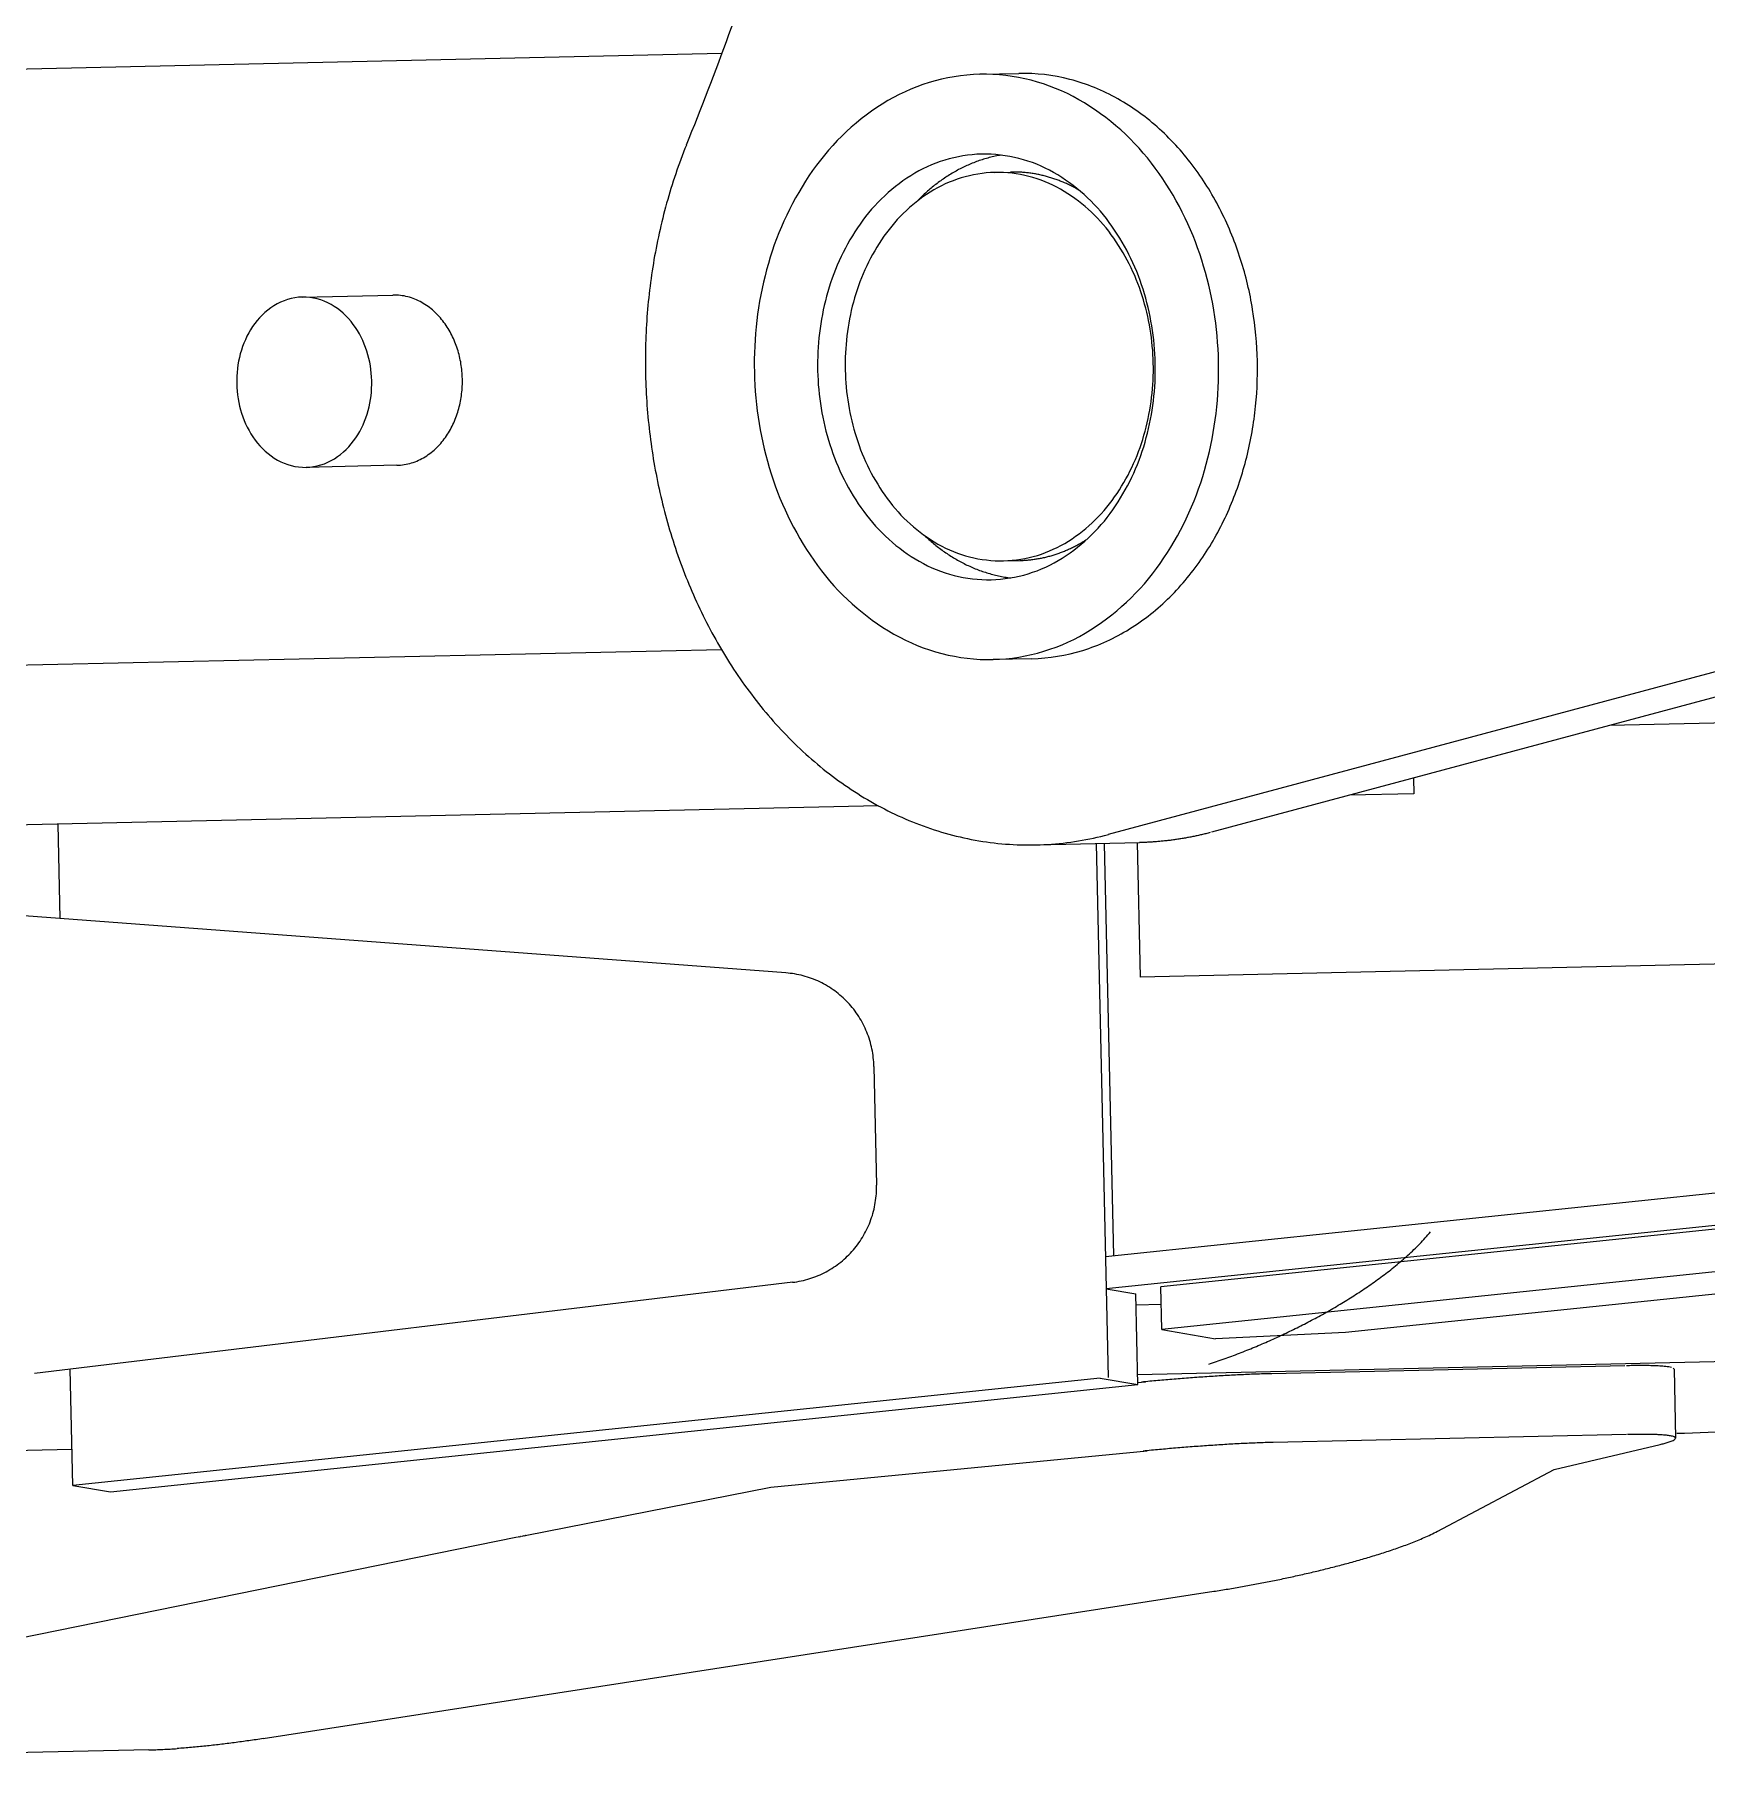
# Model space of a CAD drawing. Header units: metres. Extents: x 668617 to 675126, y 2286318 to 2293677.
# Drawn here: x 669897.37 to 669897.8247, y 2287287.6498 to 2287288.1199 of the extents above; entities that cross this region are included whole.
import ezdxf

# ---------------------------------------------------------------- set-up
doc = ezdxf.new("R2010")
doc.units = ezdxf.units.M
doc.header["$MEASUREMENT"] = 0
doc.layers.add('0_VEH_CONSTRUCCION', color=250, linetype='Continuous')

# ---------------------------------------------------------------- blocks, each defined once
blk = doc.blocks.new('excavadora planta')
at = {"color": 0}
for p, q in [((-5.269763626657436, 0.06229834546107327), (-5.452511881047258, 0.06229834546107327)), ((-5.221147611896754, 0.05727629583755345), (-5.213808899026844, 0.05727629583755345)), ((-5.218729962027624, 0.03868616604943043), (-5.215672026833204, 0.03868616604943043)), ((-5.35004211256512, 0.018087759026713), (-5.332918097506763, 0.018087759026713)), ((-4.775506763616136, 0.01205825480721501), (-5.180599674576342, -0.08677735182972413)), ((-4.874806004354696, -0.007394029422627568), (-5.20017118331009, -0.08677750255597516)), ((-5.332918097506763, -0.01406758712610667), (-5.35004211256512, -0.01406758712610667)), ((-5.218729962027624, -0.034666446327833), (-5.215672026833204, -0.034666446327833)), ((-5.272372698927597, -0.05024129646417919), (-5.452510976688814, -0.05024129646417919)), ((-5.213808899026844, -0.05325642538970499), (-5.221147611896754, -0.05325642538970499)), ((-4.895494394979323, -0.06832920621717165), (-5.104986770589107, -0.06832920621717165)), ((-5.142268619692913, -0.07742523703076643), (-5.142268619692913, -0.0803865566668236)), ((-5.243381097831843, -0.0803865566668236), (-6.592958321454603, -0.0803865566668236)), ((-5.398400837530289, -0.09820798231962158), (-5.398400837530289, -0.0803865566668236)), ((-5.142268619692913, -0.0803865566668236), (-5.154406759438643, -0.0803865566668236)), ((-5.213808899026844, -0.08842614683651107), (-5.194238596103219, -0.08842614683651107)), ((-5.202453782413613, -0.08842584538398057), (-5.202451973698544, -0.1892469695842465)), ((-5.200929487331905, -0.08842614683651107), (-5.200929487331905, -0.1663549604389942)), ((-5.19467374293356, -0.08842433812090178), (-5.19467374293356, -0.1138123748108484)), ((-5.261610841035008, -0.1115406280020181), (-5.405172065876286, -0.09754810257379631)), ((-4.565059235436138, -0.1138123748108484), (-5.19467374293356, -0.1138123748108484)), ((-5.24536525885992, -0.1295418701319733), (-5.24536525885992, -0.1519705466279504)), ((-4.858215560402641, -0.1383549876784969), (-5.202451973698544, -0.1664797618161202)), ((-4.858215560402641, -0.1444099646428896), (-5.202451973698544, -0.1725348895067782)), ((-4.855677932397953, -0.1448981671317853), (-5.192136868561533, -0.1723876299106735)), ((-4.855677932397953, -0.1529709170877851), (-5.192136717835751, -0.1804603798666733)), ((-4.840450958565384, -0.1558995291165388), (-5.157464694634882, -0.1818001859562202)), ((-5.261605867067033, -0.169968472779459), (-5.405156541067186, -0.1839596416708673)), ((-5.20245242587589, -0.1725345880540345), (-5.196869372960691, -0.1736085129489027)), ((-5.192136416382368, -0.1804603798666733), (-5.192136416382368, -0.1723871777316646)), ((-5.19686877005563, -0.1907302671124285), (-5.19686877005563, -0.1736085129489027)), ((-5.192136416382368, -0.1757423451923898), (-5.19686877005563, -0.1757423451923898)), ((-5.192136416382368, -0.1804606813192038), (-5.181985753641584, -0.182413039096204)), ((-5.157464694634882, -0.1818003366827128), (-5.181986507272427, -0.1824128883699387)), ((-5.398400837530289, -0.2052556100147314), (-5.398400837530289, -0.1833011184618556)), ((-4.488470077198258, -0.188860959527247), (-5.19686877005563, -0.188860959527247)), ((-5.104835139930287, -0.1892409405321587), (-5.171556096516269, -0.1892409405321587)), ((-5.203947781509896, -0.189369208614238), (-5.398401289709568, -0.2052556100147314)), ((-5.391322881160363, -0.2066166685129218), (-5.196869222234909, -0.1907302671124285)), ((-5.203948233687242, -0.1893690578879728), (-5.196869222234909, -0.1907305685649447)), ((-5.196869674414074, -0.1903249640891005), (-5.195383965264568, -0.1902197571308193)), ((-5.09555462012429, -0.1901020398898368), (-5.09555462012429, -0.2031323286123268)), ((-5.398400837530289, -0.1984768453529711), (-5.414911396542493, -0.1984768453529711)), ((-5.104835139930287, -0.2022288751640815), (-5.171556096516269, -0.2022288751640815)), ((-5.398429023349081, -0.2052501838679319), (-5.391322881160363, -0.2066169699654523)), ((-5.266583301705282, -0.2085446086290972), (-5.195384568169629, -0.2032554720003503)), ((-5.118618758705225, -0.2085449100818408), (-5.098519707917603, -0.2042478539662369)), ((-5.313182900011384, -0.216637857361988), (-5.266583603158779, -0.2085440057240504)), ((-5.140997846248752, -0.2197309117852768), (-5.118618758705225, -0.2085444579028319)), ((-5.314685189052511, -0.2169038892833726), (-5.487937083574366, -0.2480814739216015)), ((-5.363507095940918, -0.2538515781770627), (-5.183399566344519, -0.2300761621814331)), ((-5.385168123385938, -0.2555038398887888), (-5.499177949650857, -0.2555038398887888))]:
    blk.add_line(p, q, dxfattribs=at)
for centre, radius, start, end in [((-5.905796659925954, 0.3156649564056835), 0.6846386455135881, 338.5982957129694, 340.4674717783775), ((-5.89420166198704, 0.3111159920281779), 0.6721832436356591, 336.6948753614378, 338.5986557329565), ((-5.220947674828381, 0.02080688958204746), 0.03646995348518323, 90.31387403596922, 120.9616453435064), ((-5.221348545298383, 0.02080052780816288), 0.0364763222948911, 58.98729854629642, 89.68414222013885), ((-5.213834910707419, 0.02204604484965955), 0.03523026059053411, 74.08514862541261, 89.9576966047032), ((-5.21466207246749, 0.01928960871667584), 0.03810787863697698, 59.32853811939027, 74.02558135623251), ((-5.21578688475779, 0.01238431640861393), 0.0463475435484295, 121.0757816784334, 145.2117272669249), ((-5.22652424756734, 0.01236657331855895), 0.04637142452168382, 34.74731097203283, 58.87555041028999), ((-5.217311471693279, 0.01484001440427107), 0.04328650153183228, 46.37084387793794, 59.31667502927259), ((-5.221790269766871, 0.01011957306842248), 0.04979357443236896, 35.13624234211028, 46.38833437076995), ((-5.18217667011163, 0.004434051962491026), 0.103079869431243, 156.7296997595771, 163.18820329), ((-5.221002132392528, 0.01567971212048747), 0.02652435175211205, 90.31392915400431, 120.9610251341284), ((-5.212873336796861, 0.01397170744762377), 0.02839557052414839, 115.3926763997765, 117.6899310344563), ((-5.213096658083032, 0.01444656723801074), 0.02787082238932837, 113.0610230421085, 115.3965473474087), ((-5.213283907391542, 0.01488922009106375), 0.027390195083997, 110.6922931823982, 113.0633371254845), ((-5.213436597243913, 0.01529663876129916), 0.02695510556778047, 108.2913205459838, 110.6946758022742), ((-5.213561378548775, 0.01566488619994288), 0.02656630227286858, 105.8528315167905, 108.285060633153), ((-5.221292665598526, 0.0156803221941999), 0.02652374100650996, 59.01267378124576, 89.68633224011876), ((-5.213652668494888, 0.01598685806595768), 0.0262316386828439, 103.3963760222251, 105.8531249422664), ((-5.213718516033055, 0.0162759288646015), 0.02593517753290261, 100.8665562055917, 103.4028222308607), ((-5.213765182640827, 0.01650645085553037), 0.02569999146604953, 98.30346302381679, 100.8612696013356), ((-5.205107744077054, 0.004724717867247819), 0.05948843639515505, 145.0213789450739, 163.8275331253114), ((-5.21724889680695, 0.009554085654059463), 0.03370812049807598, 121.0750904651725, 145.2103561017602), ((-5.210713481682774, 0.01071880330628971), 0.03230826881900746, 128.5527233010695, 130.5907950439071), ((-5.218597185019576, 0.01448409095235093), 0.02420243848738243, 90.31397515017368, 120.9621966760592), ((-5.211173181826666, 0.01128865341212304), 0.03157612539578156, 126.4620688364679, 128.5448276752338), ((-5.211582030588829, 0.01184829523494102), 0.0308830584976958, 124.3418520807307, 126.469068693295), ((-5.211966916554388, 0.01240650561801715), 0.03020502642969402, 122.1649206715507, 124.3363657354789), ((-5.212305196214061, 0.01294772135840105), 0.02956679101854889, 119.953575212273, 122.1683319191883), ((-5.212605809791512, 0.01346785580292931), 0.02896603501481686, 117.6953815592986, 119.9520747857269), ((-5.218862403304115, 0.01448220363045039), 0.02420432559313371, 59.01269712090343, 89.68613047765024), ((-5.215672793678095, 0.01559299726203278), 0.02309316198069861, 88.11448100022352, 90.20228144968056), ((-5.215673609150713, 0.01556263500279442), 0.02312353463258031, 86.00903243167735, 88.11493683212005), ((-5.215673695485634, 0.01549673207220792), 0.02318928419642192, 83.907373307632, 86.0201526192889), ((-5.215690544369068, 0.01539252449916262), 0.02329469213530602, 81.77692353923047, 83.89336946855863), ((-5.215708411874516, 0.01526027093186144), 0.02342814154288414, 79.66280334124866, 81.77993676180779), ((-5.215740858549452, 0.01508910591769563), 0.02360235062718419, 77.54526305897866, 79.65987567969026), ((-5.21578179953633, 0.01488915066410357), 0.02380643015157737, 75.52095155679538, 77.55283584332), ((-5.215842803836949, 0.01466592916942489), 0.02403781481739721, 73.5010155808366, 75.51319165294633), ((-5.215914988830946, 0.01441157916808322), 0.02430219250577131, 71.51773554681934, 73.50814088345336), ((-5.216009967802734, 0.01413805582100736), 0.0245917176376308, 69.54308215876074, 71.5098833935367), ((-5.225052140544676, 0.009548272779525746), 0.03371625590644466, 34.76618395811671, 58.90076964189944), ((-5.216118272875178, 0.01383299752623657), 0.02491539098460033, 67.61354747884619, 69.55491123662753), ((-5.216254524317492, 0.01351146097029243), 0.02526458714262952, 65.6910016021993, 67.60555283273844), ((-5.216411744166066, 0.01316814294781921), 0.02564218692368204, 63.80004921454655, 65.68664202723367), ((-5.216588119700305, 0.01280871978751463), 0.02604255319715211, 61.94351260460483, 63.80100110351562), ((-5.237209572270331, 0.004714328866839423), 0.05951306173425971, 16.1371786071206, 34.93741404644196), ((-5.227293817194209, 0.006216175000673729), 0.05654079699289287, 25.25896368826074, 35.1612999408521), ((-5.177009277342677, 0.002856111184783572), 0.1084827949064475, 163.1797843655882, 169.3172157984206), ((-5.215172840199443, 0.00889552122642101), 0.03075646765998112, 121.0762695890223, 145.2128951294622), ((-5.209711808917064, 0.009583305520735053), 0.03382274531521234, 132.5765601631671, 134.5266322517394), ((-5.210229230670279, 0.01014617004264551), 0.03305819204601784, 130.5823777114999, 132.5762205346702), ((-5.222293162206029, 0.008886503702839832), 0.03076779375307819, 34.76761151209723, 58.90061063822017), ((-5.216781539307476, 0.01243381519958575), 0.02646437454870222, 60.12780516398322, 61.95573095206259), ((-5.21701147160411, 0.01204826936857728), 0.02691321889545171, 58.31469961322054, 60.11214595355036), ((-5.232694407680356, 0.00363959442829298), 0.06252448697438082, 16.3358956330443, 25.28255330002274), ((-5.20948275414662, 0.003983327850477281), 0.04326480294151399, 145.0197781269788, 163.8259323072101), ((-5.208084613954725, 0.003811541417249487), 0.03947864437127269, 145.0223056080226, 163.8284597883699), ((-5.232826304524792, 0.003978040833203522), 0.04327916446736879, 16.13657709887511, 34.95525160974286), ((-5.229384556930654, 0.003804445376147214), 0.03949143091522053, 16.13863091863495, 34.95753307082929), ((-5.173414327689784, 0.002163717047935165), 0.1121437897478735, 169.3100664664811, 175.2473308367285), ((-5.196747717287963, 0.002094207934064229), 0.06825059903609611, 163.6613980430781, 180.0709992862492), ((-5.24555318303203, 0.002093736286184367), 0.06825657642867228, 359.9294028412115, 16.30366211424136), ((-5.236944021026829, 0.002369176045178278), 0.06695987256016427, 8.007191421252871, 16.35630391120719), ((-5.348490322173802, 0.005036050855338203), 0.01347239710082812, 121.0214458981715, 145.1399392447178), ((-5.34998455705761, 0.007479763886763635), 0.01060815127747418, 90.31086508484606, 120.9073099760328), ((-5.350099535452273, 0.007481316346257927), 0.01060659812201379, 59.0998894960577, 89.6898058057307), ((-5.351599088405237, 0.005029472802362989), 0.01348054959976929, 34.76465432041832, 58.98264434508559), ((-5.332925524136726, 0.007839104949511011), 0.01024865676802685, 74.15048244227344, 89.95848094012443), ((-5.333163905666197, 0.007041551793790291), 0.01108099955967983, 59.38782634823613, 74.09103210593786), ((-5.333932325881165, 0.005748118298626537), 0.01258547073123492, 46.42225229449293, 59.37562236867613), ((-5.335233687164759, 0.004374081372247929), 0.01447795631751937, 35.18101596396967, 46.43973828560068), ((-5.203405041441101, 0.002071253486732871), 0.0496347867355799, 163.6603892733911, 180.0711305671117), ((-5.202535330683645, 0.002066218593498093), 0.04529463999464577, 163.6631162031904, 180.0715773949199), ((-5.234921007591083, 0.0020652835358419), 0.04529331394915474, 359.9296033529371, 16.30523071672335), ((-5.238898173134885, 0.00207106890583475), 0.04964202365291334, 359.9290928420114, 16.30312409978457), ((-5.345387556529431, 0.002805111503647595), 0.01729361439994362, 144.950633507591, 163.7702185835478), ((-5.354713142904643, 0.002797356069322632), 0.01731161448762672, 16.13736108489964, 34.95671851957626), ((-5.336832436126087, 0.003238130420768925), 0.01643916402455633, 25.2989161627577, 35.20651378738723), ((-5.338406113734436, 0.002486646361262501), 0.01818305229478532, 16.37060957851865, 25.32069975393818), ((-5.171733082910691, 0.002010694590850903), 0.1138319331930886, 175.2406881061157, 181.0952721151007), ((-5.239266073216186, 0.002019527665396481), 0.06930799496948585, 359.9586764911296, 8.02602633208329), ((-5.342948090170353, 0.002034915380647817), 0.01985121058780128, 163.6036934568759, 180.0716642412163), ((-5.35714154021332, 0.002034418757801859), 0.01985646449647462, 359.9297877258578, 16.30450302920593), ((-5.339643623490019, 0.002115089645258195), 0.01947511630364553, 8.04209651456649, 16.39326891578271), ((-5.340321778428802, 0.002013224620398546), 0.02016085383131, 359.9910801120868, 8.059116650689845), ((-5.342942835644408, 0.00198575313632432), 0.01985646449477174, 179.9297877078749, 196.3045030111896), ((-5.357136285685897, 0.001985256526182866), 0.01985121058792115, 343.6036934383151, 0.07166422266669539), ((-5.340319129863929, 0.002007470168535974), 0.02015820519191195, 351.8643202394293, 0.007434850916471311), ((-5.196741739307981, 0.001925531256617319), 0.06825657642867228, 179.9294028412115, 196.3036621142413), ((-5.203401610594369, 0.001948831971049003), 0.04963821657101742, 179.9298184411364, 196.3049897748116), ((-5.202532420526495, 0.001953561908308643), 0.04529754951167084, 179.9290760325726, 196.3031072902784), ((-5.234915973060311, 0.001953587336615215), 0.04528827991131978, 343.6592529803582, 0.07090631384332259), ((-5.238893054520986, 0.001947681521798472), 0.04963690568561497, 343.662594162211, 0.0715113745767128), ((-5.24554702635271, 0.00192482229292068), 0.06825042063134498, 343.661825464151, 0.07119869704828387), ((-5.239256508387598, 0.001998650489056786), 0.0692984182287469, 351.902401871595, 359.9759319866654), ((-5.339633750998814, 0.001902075766622602), 0.01946481037833109, 343.523768637462, 351.8859272088226), ((-5.172123822414051, 0.00198984486826248), 0.1134408673280929, 181.0885157948541, 186.9547805018513), ((-5.345371687708166, 0.00122289119441632), 0.01731119859847127, 196.1380190264882, 214.9573764614287), ((-5.35469681932841, 0.001215060396958734), 0.01729361439994362, 324.950633507591, 343.7702185835478), ((-5.336816116191812, 0.0007723068447091919), 0.01642018285783352, 324.6710834000949, 334.6084190182295), ((-5.338391383351791, 0.001528295633960397), 0.0181674478911471, 334.5848267850715, 343.5429261317099), ((-5.348484936183127, -0.00100922553436078), 0.01348079520041287, 214.7635399082035, 238.9815299327658), ((-5.351594053683129, -0.001015878958995131), 0.01347239709763914, 301.0214459109937, 325.1399392573668), ((-5.335216466533893, -0.0003682898521617517), 0.01445554416092106, 313.4401945968372, 324.6929725186255), ((-5.236910298326052, 0.001643656953504546), 0.06692559989687236, 343.560253792607, 351.9203524598711), ((-5.349984765040858, -0.003460868870007516), 0.01060687328588659, 239.1003046409774, 269.6902209512301), ((-5.350099743435521, -0.003459867500112068), 0.01060787617673793, 270.3112802064106, 300.9077250978551), ((-5.333163508007488, -0.003023857273561248), 0.01107855091442849, 285.8999017343802, 300.5638495864389), ((-5.333925129200225, -0.001737625444448554), 0.01257336074807546, 300.571857181883, 313.4580613221884), ((-5.174541574547561, 0.001680839822711278), 0.1110034896609425, 186.9475668502921, 192.9418591574255), ((-5.209470624415758, 4.190876488507911e-05), 0.04327810854189436, 196.1377138382602, 214.9568436318074), ((-5.208073536584493, 0.0002136303394308925), 0.03949097582668897, 196.1370218743273, 214.956151667855), ((-5.232812525573991, 3.517634812055803e-05), 0.04326410261304951, 325.0215810751512, 343.8279628986743), ((-5.229371744489185, 0.0002084725604021287), 0.03947718808216858, 325.018970673805, 343.8258077841381), ((-5.332925377496281, -0.003818797959993958), 0.01024879175170195, 270.0406987203575, 285.8370643587568), ((-5.205087036178838, -0.0006951548443936417), 0.05951141606779102, 196.1375433024765, 214.9382340305355), ((-5.237186375086253, -0.0007054611319148307), 0.05948772278965699, 325.0212651233089, 343.8276469471893), ((-5.232646461594982, 0.0003619900683418109), 0.06247336138738212, 334.6265194303649, 343.5809574444449), ((-5.215167921290117, -0.004870211693642545), 0.03076386847789849, 214.7662819891916, 238.9020009275504), ((-5.22228618944041, -0.004873217310034761), 0.03075850405222499, 301.0726938866745, 325.2079595233267), ((-5.178768956197246, 0.0006958067271227719), 0.1066628833150341, 192.9347484441746, 199.1740920220835), ((-5.217243208974878, -0.005527502529091066), 0.03371696144765096, 214.7678366427984, 238.9017423736705), ((-5.225045363089293, -0.00553565571297554), 0.03370654478900127, 301.0753899024559, 325.2117887926267), ((-5.227239903101008, -0.002227878778015224), 0.05647855543653867, 324.7463785532315, 334.6500873388345), ((-5.209620631452367, -0.005471680922639166), 0.03395222065630708, 225.1425667552004, 227.0903471786094), ((-5.210147178607713, -0.00603448322846134), 0.0331815118508341, 227.0946247590456, 229.0877800851654), ((-5.210637526472965, -0.006605495136582817), 0.03242886064322674, 229.081783180664, 231.1212299136226), ((-5.218597149813604, -0.01046386975747282), 0.02420294014608013, 239.0138652716714, 269.6859480132651), ((-5.211099306075425, -0.007176631379650189), 0.03169439757854333, 231.1230313297629, 233.2096859587379), ((-5.211529500471215, -0.007745527108184547), 0.03098116919468452, 233.2167297715737, 235.3512796100042), ((-5.218862744517196, -0.01046236749586171), 0.02420444387595262, 270.3146757071227, 300.9601959209076), ((-5.216219780410256, -0.009570841829273036), 0.0251782090121412, 291.9288440371737, 293.8181868613087), ((-5.216370377448015, -0.009242660094116673), 0.02553925700849396, 293.829941175542, 295.6956797224267), ((-5.216533434767371, -0.008889138228624915), 0.02592851998380298, 295.6816446293467, 297.5226330184203), ((-5.216725732006921, -0.008525233697710632), 0.02634010130588331, 297.5277986226052, 299.3428909665383), ((-5.216939232295431, -0.008145509853832777), 0.02677573024193486, 299.3429567643354, 301.1312363407133), ((-5.184405845511037, -0.001279831905719675), 0.1006898236800094, 199.1657486109987, 205.7779089943607), ((-5.215771101630253, -0.008347047028067323), 0.04637101150624062, 214.7478273968359, 238.8762934874709), ((-5.221002141748158, -0.0116589536802536), 0.02652523967969453, 239.0135686167687, 269.6861015639001), ((-5.21191082263681, -0.008308629484943708), 0.03030113367029763, 235.3390791325803, 237.5215239936158), ((-5.21226097312956, -0.00885079092647345), 0.02965574548291444, 237.5297413987121, 239.760081092284), ((-5.212573309803133, -0.009388018138722032), 0.02903432232635665, 239.7586518854162, 242.0361987351204), ((-5.212842308931727, -0.009895490281195407), 0.02845996323322035, 242.0354563969169, 244.3592935707485), ((-5.213075767813621, -0.01038175184935142), 0.02792056230666126, 244.3593980150441, 246.7279212129625), ((-5.221292683655747, -0.01166022140573375), 0.02652397144231333, 270.3137040418837, 300.9612502404487), ((-5.215673374226867, -0.01156771799441003), 0.02309872838200709, 270.0037160452578, 272.0802874489582), ((-5.2156733458703, -0.0115386878329673), 0.02312773840686093, 272.0776066225965, 274.1528030407759), ((-5.215677304266706, -0.0114705060065603), 0.02319602789460748, 274.1503589192665, 276.1911806410843), ((-5.215688965687377, -0.01137370997618348), 0.02329351703950198, 276.1940199330235, 278.2004668676039), ((-5.215705710576231, -0.01124622127521491), 0.02342209067336421, 278.1965261599591, 280.1967856239319), ((-5.215736454686748, -0.01108424824019494), 0.02358694810045555, 280.2006346161604, 282.1919566162659), ((-5.215776617902748, -0.01090355496955908), 0.0237720479317467, 282.1946010623136, 284.1744647661767), ((-5.215830520127838, -0.01068262022847932), 0.02399945561633192, 284.1700712429276, 286.1359558128096), ((-5.215901724383457, -0.01044185040711909), 0.0242505292519297, 286.1394643749048, 288.0890781306381), ((-5.215988282192711, -0.01017833979851446), 0.02452789162351409, 288.0901547577981, 290.0216643453887), ((-5.216091392585099, -0.009882647717532222), 0.0248410158778393, 290.0116103851433, 291.9227241083616), ((-5.226507309891304, -0.008364639470528346), 0.04634713129475023, 301.0750384872684, 325.211210726836), ((-5.221749552276378, -0.006134671220394239), 0.04974012353257241, 313.5291030742377, 324.7709066794662), ((-5.213272924306807, -0.01083548972108872), 0.02742584493841158, 246.7317751682685, 249.1429217915523), ((-5.213429739788012, -0.01125453783025421), 0.02697842429339417, 249.1372779210379, 251.5882979200721), ((-5.213555058811266, -0.01163231739379), 0.02658040157851645, 251.5874037214382, 254.0750887623081), ((-5.21365129508149, -0.01196603339957392), 0.02623308785655159, 254.0772265941406, 256.597910063456), ((-5.213720821011634, -0.01225198674481476), 0.02593880683722647, 256.6008994000301, 259.149998100305), ((-5.213766556777273, -0.01248616586194373), 0.02570020484080256, 259.1518633002851, 261.7557298426758), ((-5.217293532196095, -0.01084436563998281), 0.04325651777382586, 300.6342365613701, 313.5462564420885), ((-5.190892747208636, -0.004430023015473239), 0.09347848998442682, 205.7683134257748, 212.8940696928881), ((-5.220946556194235, -0.0167805752769965), 0.0364764033898022, 238.9882559452619, 269.6844243296698), ((-5.221347118629637, -0.01678657237145842), 0.03647039953541405, 270.3136677145185, 300.9609888041845), ((-5.214658484157553, -0.01527838462303066), 0.03809861787416224, 285.9647760428587, 300.6223329911556), ((-5.213834744325709, -0.01802619570867137), 0.03523023916121185, 270.0420328308102, 285.9059135343383), ((-5.197560229811188, -0.008759400557465824), 0.08552873449882464, 212.8845249326743, 220.6760396072442), ((-5.203677740979288, -0.01403224429238037), 0.07745243130706876, 220.6673977743444, 229.2737597351931), ((-5.208589050363912, -0.01974711457201295), 0.06991713749699202, 229.2682884572003, 238.8023030287362), ((-5.211854394524266, -0.02513061767633928), 0.06362074521336533, 238.8063662491244, 249.2812145713561), ((-5.213436893985545, -0.02926552503147661), 0.05919339367803773, 249.2979622531522, 260.5509688057546), ((-5.213806859270335, -0.03131272249288486), 0.05711324255116047, 260.5799178937772, 272.2332226190599), ((-5.213860072082184, -0.03081483923892847), 0.05761283111080448, 272.26680804289, 283.8110721855778), ((-3.802011780673865, -14.27401110229374), 14.253470677835, 95.58126472535332, 95.58470247165008), ((-3.527174336323583, -14.83771115286001), 14.84283980905279, 96.42234477087565, 96.42555333424177), ((-3.436092311803122, -13.84425403005103), 13.86727136874189, 97.25203735243188, 97.2554750988327), ((-3.236811013191755, -13.83158247544804), 13.88128790840584, 98.07119478256355, 98.07463252952184), ((-3.032506338653093, -13.81638679646665), 13.89643137453414, 98.91059981051943, 98.91403755718007), ((-2.830714819754235, -13.79615476005058), 13.90917364340887, 99.74130429911622, 99.74474204578254), ((-2.790955279739478, -12.92038197515792), 13.05409999983301, 100.5600383820946, 100.563705312046), ((-2.604082025130538, -12.89431680013654), 13.06408352367295, 101.3830483583411, 101.3867152882164), ((-2.414855251735275, -12.87059470450635), 13.0795580302867, 102.2125343601173, 102.2162012898037), ((-2.230340410948429, -12.83979548653359), 13.08982154547787, 103.02678031503, 103.0304472449096), ((-5.069172759519802, -16.50309681108462), 16.41514710501274, 90.43355730620571, 90.43653668659799), ((-4.824838095152586, -16.50888114568926), 16.42459686154733, 91.28277251120743, 91.28575189183645), ((-4.577604853220123, -16.50305845124102), 16.42617208184778, 92.14243325721837, 92.14541263743712), ((-4.389171729859413, -15.32516021102428), 15.25791057815788, 93.01171444467865, 93.01492300822164), ((-4.162229240238389, -15.31703433474435), 15.26340843052703, 93.86085999030645, 93.86406855400757), ((-3.932595745929348, -15.30620422251233), 15.26979486829762, 94.72010240485609, 94.72331096856212), ((-5.26330968862851, -0.1293110885236359), 0.01786163727057586, 79.20803236422384, 84.49320388839597), ((-5.263310259993887, -0.129314217327277), 0.01786481772118471, 73.80680700940721, 79.20811122426018), ((-5.263312695930722, -0.1293215782600612), 0.01787256595148035, 68.47627933868092, 73.80588854794713), ((-5.263316740874757, -0.1293353106123902), 0.01788682476895952, 63.15464935843531, 68.48036455895912), ((-5.263326005604654, -0.1293515418955025), 0.01790549061225914, 57.8316640302899, 63.15165274323564), ((-5.263339155463768, -0.1293709848984008), 0.01792894998615521, 52.51628488731852, 57.82917274593453), ((-5.263355396722886, -0.1293937707444002), 0.01795691457110399, 47.21476417767492, 52.51940587007342), ((-5.263375465618083, -0.1294152162691233), 0.01798628538933417, 41.91854061727961, 47.21424894786708), ((-5.263398259260612, -0.129435841812068), 0.01801702541046627, 36.63283301514676, 41.91892078420859), ((-5.263424413114194, -0.1294540124237358), 0.01804885539916852, 31.35311473247867, 36.62958192091645), ((-5.263450223048835, -0.1294700803678239), 0.0180792568163775, 26.08673686548322, 31.3540415791366), ((-5.263476801029242, -0.1294849498612223), 0.01810966593982699, 20.83341238266853, 26.09201272974514), ((-5.263501244197187, -0.129492903661415), 0.01813533980427984, 15.54403262093651, 20.82943320617089), ((-5.263524639269917, -0.1294999269153436), 0.01815976128776213, 10.30257660415553, 15.54560067804347), ((-5.263543292733857, -0.1295026961911248), 0.01817860928728478, 5.101834646176458, 10.30064932898743), ((-5.263557951388862, -0.1295041379184738), 0.01819333807576121, 359.8759494200301, 5.102251852933602), ((-5.263562896908411, -0.151954469683119), 0.018197939515547, 354.8046990055307, 359.9977870550129), ((-5.263554902880173, -0.151957641244806), 0.01818935703955145, 344.2757905068443, 349.512171743872), ((-5.263561885840886, -0.1519530296932743), 0.01819706305801564, 349.5018964354019, 354.7998953732221), ((-5.263521951212851, -0.1519660664060183), 0.01815531581285048, 333.7812478427825, 339.0272497374145), ((-5.263538981043439, -0.1519599634854814), 0.01817340181564209, 339.0285006661466, 344.2692341075945), ((-5.263458019359064, -0.15200745643196), 0.01807895561657472, 318.0058794612283, 323.2734132365285), ((-5.263480333762573, -0.1519891685988171), 0.01810777669116082, 323.2692564351477, 328.5290020942732), ((-5.263502190769486, -0.1519771676997266), 0.01813268394178398, 328.5327154951402, 333.7851311515515), ((-5.168203185632251, -0.1396324612744593), 0.03599037065227192, 314.3478383902013, 319.2506923181803), ((-5.263396468388351, -0.1520734876593224), 0.01798832669727802, 302.1506921164063, 307.4441098389083), ((-5.263413552002362, -0.1520494473723772), 0.01801780005617817, 307.4407622773871, 312.7254756784042), ((-5.263435404508186, -0.1520276805353973), 0.0180486169304308, 312.7295537756523, 318.005562840847), ((-5.176774159928073, -0.1309186777771743), 0.04821291283322215, 310.733877872221, 314.3931629109023), ((-5.263353636371221, -0.1521718370142651), 0.0178801162809787, 275.5537724176484, 280.8684927555302), ((-5.263354642096601, -0.1521602102204156), 0.0178917241953154, 280.8646351584546, 286.1834785731195), ((-5.263361795888613, -0.1521403199127036), 0.01791282024404263, 286.187721840786, 291.4754130378931), ((-5.263369231641718, -0.152120890760898), 0.01793362276686034, 291.4747947463318, 296.8486121823305), ((-5.263380737060857, -0.1520988852185354), 0.01795845242609624, 296.8496545148863, 302.1513184220992), ((-5.192507086272144, -0.1117463933646263), 0.0730221288061913, 305.4020031773672, 307.8340031357296), ((-5.184944420410375, -0.121458832611637), 0.06071257559672887, 307.8193277834656, 310.7508783349537), ((-5.199281954686967, -0.102234435167631), 0.08470014529730722, 303.3174245130547, 305.41003740811), ((-5.214298460253985, -0.07793456312683134), 0.1132744851141049, 298.232757573469, 299.7909495837062), ((-5.21020163137473, -0.08508621735295208), 0.105032509634679, 299.7897480869397, 301.4721511350862), ((-5.205187261065703, -0.09326128957958701), 0.095442116882631, 301.4669574853273, 303.3210084631971), ((-5.219817166010671, -0.06739049359798344), 0.1251764391120719, 295.3588773357689, 296.766502346778), ((-5.217499146113482, -0.07198142037583466), 0.1200335002288511, 296.7655034336193, 298.2345471002668), ((-5.222001153884094, -0.06270086241441675), 0.1303500752889645, 292.6416461397814, 293.9924357957769), ((-5.221303195308224, -0.0642713655960847), 0.128631463777702, 293.9928533438093, 295.3619770042493), ((-5.220100681886379, -0.06783069676768605), 0.124879405780299, 288.5005527397533, 289.9129904141332), ((-5.221315393976852, -0.06447378653172109), 0.1284493315872487, 289.912431222046, 291.2856800299435), ((-5.221979017357626, -0.06277588858756644), 0.1302723097929238, 291.2865527047337, 292.6453634893968), ((-5.218443234155529, -0.07280157220097294), 0.1196394913182952, 287.028889088549, 288.5032037493738), ((-4.715237017162735, -16.1490689884597), 15.96643664663836, 91.65957269595755, 91.66507309089869), ((-4.795349128964858, -16.13175770177088), 15.94701104795959, 91.36815952824765, 91.37365992281772), ((-4.87389410899516, -16.77900215788856), 16.59246172950767, 91.03837401120033, 91.04364522287949), ((-4.982139615622827, -16.69870132105817), 16.51055769712558, 90.6625727901377, 90.66784400158562), ((-5.171531385949834, -0.3749257618102604), 0.18568452033153, 90.00422967154249, 90.47313767655783), ((-5.162841459366746, -16.05318577017887), 15.86405146376313, 89.78726711111666, 89.78932975926227), ((-5.240252246227556, -17.91371679114798), 17.72499729188324, 89.55753537564408, 89.559368840397), ((-5.310340348989939, -17.76770621210467), 17.57967655430957, 89.32360163528543, 89.32543510043243), ((-5.366290635382143, -16.34628149502923), 16.15917504310381, 89.06367105981094, 89.06573370754101), ((-5.492885502081549, -18.29055712869631), 18.10550800414844, 88.7618179899555, 88.7636514551143), ((-5.591222132236112, -18.18223664940427), 17.99961917396829, 88.43958339118859, 88.44141685590537), ((-5.713113659704732, -18.04565862376883), 17.86685226213538, 88.0350806913528, 88.03691415612143), ((-5.835010319009371, -17.86198247445112), 17.6879276914931, 87.618220668305, 87.62005413326507), ((-4.113163396321283, -15.4648230752457), 15.31289313208966, 94.04980353367154, 94.05553311153011), ((-4.164390216717948, -15.46321025170776), 15.30775142224931, 93.85324050353083, 93.85897008153931), ((-4.21260077852412, -15.49928409547707), 15.3405871251506, 93.65880112233499, 93.66453070032149), ((-4.25628163705835, -15.62127668838767), 15.45962895584285, 93.46266099542713, 93.46839057323317), ((-4.301458456023965, -15.72518672702606), 15.56070549559498, 93.26778143757497, 93.27351101553403), ((-4.352656033232165, -15.78689836802481), 15.61949394177115, 93.06164890845082, 93.0673784859878), ((-4.406864221365026, -15.80339754746731), 15.63317108058665, 92.85429904984369, 92.86002862819194), ((-4.465594797973608, -15.77468464216936), 15.60167418863328, 92.63840449202763, 92.6441340704097), ((-4.528852517792643, -15.69623831188272), 15.52051345699914, 92.41272944226314, 92.41845902045371), ((-4.572275082295391, -16.20569405663809), 16.02782070113934, 92.17547265529494, 92.18097305018216), ((-4.64610979222482, -16.01566124731387), 15.835262006684, 91.9291131198287, 91.93461351489513), ((-6.00401052494351, -17.94679225174569), 17.78045616525674, 87.08362078991317, 87.08545425467227), ((-6.20597901793235, -18.05515900401214), 17.90003363058074, 86.45378415450345, 86.45561761964615), ((-6.431500832752135, -17.80084733223291), 17.66180012787046, 85.67069382633912, 85.67252729139699), ((-7.003559776837392, -20.52137053495373), 20.42100800785831, 84.64478257340336, 84.64638685540585), ((-7.50900336500024, -20.29534155061475), 20.24992814705972, 83.15944898308706, 83.16105326467351), ((-8.8335785947761, -23.41401902904862), 23.52310791840709, 80.85888736404628, 80.86026246270346), ((-5.09739002291542, -0.1943144434046644), 0.00473762556305633, 72.86225615239877, 79.70935570893197), ((-5.09609290943456, -0.1903965377024264), 0.0006173421750692085, 29.37147186243727, 80.77924519822785), ((-4.620977135511112, -16.02237617494228), 15.82985243716135, 92.02075282446732, 92.02625321920796), ((-4.693244945464585, -16.15892173803547), 15.96395069799265, 91.7387575710492, 91.74425796559461), ((-4.779637694994676, -16.14003862025574), 15.94268568486979, 91.42497433815565, 91.43047473307088), ((-4.859138745994755, -16.78871515806914), 16.58946009330427, 91.0894965710947, 91.09476778282809), ((-4.972299616238502, -16.70677488670012), 16.50576014148563, 90.69689096874548, 90.70216218020322), ((-5.171540928575268, -0.3790613399166176), 0.1768321633801425, 89.99827274407946, 90.49055732427499), ((-5.167044504636692, -16.2420213616525), 16.03991348072772, 89.77428862528255, 89.77703882274682), ((-5.254195332135168, -16.36449162178936), 16.16295847509543, 89.46431021840448, 89.46706041587245), ((-5.357039431092517, -16.54976905013027), 16.34950197095594, 89.10723348405674, 89.10998368091067), ((-5.509552512883147, -17.93315472616443), 17.73557939804196, 88.68169990887081, 88.6842209228887), ((-5.656076365777494, -17.78244955815516), 17.58892435429647, 88.19070459805867, 88.1932256121075), ((-5.836858921146586, -17.80988278651623), 17.62296924314829, 87.60352242172549, 87.60604343645345), ((-6.065598104430819, -17.86130420532687), 17.68535929537897, 86.86754232268073, 86.87006333676595), ((-6.466649379499358, -19.34463665738549), 19.19104873192983, 85.91163424947297, 85.91392608046503), ((-4.900891973064631, -12.07020976905069), 11.86952345094793, 90.82377581929303, 90.93859655143235), ((-4.061900250495341, -15.47032114333959), 15.30908461782006, 94.24311448683132, 94.24884406431636), ((-4.11463501406422, -15.47021049195087), 15.30516282103358, 94.04054057255071, 94.04627015047656), ((-4.165860551001629, -15.50929406514156), 15.34063430287758, 93.83367809988977, 93.83940767821885), ((-4.211048975891686, -15.63128206089992), 15.45941970297032, 93.63061690069878, 93.63634647888672), ((-4.259240621547178, -15.73518771019182), 15.56016119483817, 93.42356344695905, 93.42929302499233), ((-4.313453103094616, -15.79538802353268), 15.6171233012466, 93.20610553420971, 93.21183511224969), ((-4.369169003739898, -15.8118833594545), 15.63057904669467, 92.9930800731142, 92.99880965107307), ((-4.432421824954758, -15.78316691208845), 15.59872090104934, 92.76084003069215, 92.76656960896115), ((-4.497187332649219, -15.70321008313864), 15.51585658982546, 92.53044806196122, 92.53617764033453), ((-4.54243170235668, -16.21398166339772), 16.02427579153619, 92.28269921142724, 92.2881996066981), ((-5.104837414754684, -0.1745774081353062), 0.03033540138614223, 282.0077051079429, 283.556959387118), ((-6.929365482746334, -19.42383191679653), 19.30841456784457, 84.5564018114726, 84.55869364278055), ((-5.101990777684705, -0.1863167481392338), 0.01825587125920404, 283.5083720034417, 286.0063690641633), ((-5.099382315041112, -0.2184177338480993), 0.01601398326431997, 81.05975275920183, 83.81325542845785), ((-5.099212737252401, -0.1958725346524801), 0.008304599385455197, 285.7622308080949, 291.2718772223464), ((-5.097926973284416, -0.2094008687574842), 0.006880594418587666, 74.97466961471586, 81.36286918298056), ((-5.096509744000741, -0.2024827935542675), 0.001170310176542867, 285.3533656009668, 324.4318474046811), ((-5.096194057263006, -0.2034524623613407), 0.0006988021358136971, 24.42297366620008, 85.82697137989298), ((-3.185623818620229, -12.10543103520376), 12.07766514350786, 100.1527240789794, 100.1531824449325), ((-3.185528710323865, -12.10541377458486), 12.07766491853979, 100.1527242699046, 100.1531826358447), ((-3.185433573459932, -12.10539674251281), 12.07766492357572, 100.1527244035362, 100.1531827694961), ((-3.185338493732729, -12.10537971044074), 12.07766491853979, 100.1527242699046, 100.1531826358447), ((-3.204084092818903, -12.12420370788767), 12.0929094186773, 100.0491192920013, 100.0495776583852), ((-3.185148126414106, -12.10534579702312), 12.07766491853979, 100.1527242699046, 100.1531826358447), ((-3.203893772295714, -12.1053288403142), 12.0743579783103, 100.0647202573018, 100.0651786234479), ((-3.222639428518619, -12.12415298848738), 12.0896360004064, 99.96119790816867, 99.9616562741698), ((-3.203703404976977, -12.10529522834909), 12.0743579783103, 100.0647202573018, 100.0651786234479), ((-3.22244903263163, -12.12411937652216), 12.0896360053483, 99.96119804171454, 99.96165640772905), ((-3.222353848972261, -12.105261691747), 12.07107952924249, 99.9766679674792, 99.97712633352812), ((-3.222258693882168, -12.12408568673648), 12.08963577530492, 99.96119809568047, 99.96165646168176), ((-3.241004189037085, -12.12406926002726), 12.08639107531619, 99.87322937410553, 99.87368774009613), ((-3.222068222632174, -12.10521165061523), 12.07107952924249, 99.9766679674792, 99.97712633352812), ((-3.240813821719257, -12.12403572096773), 12.08639085015427, 99.87322955960346, 99.87368792623553), ((-3.25955934544254, -12.12401944498465), 12.08317465152848, 99.78521366583705, 99.78567203215124), ((-5.17483062528288, -0.1416018913222388), 0.08523964569616524, 287.9372498779125, 289.7782382665405), ((-5.166434536141196, -0.1648477869939029), 0.06052397720496681, 289.7452567196614, 292.3392696548247), ((-5.157521076888543, -0.1863866371642047), 0.03721375647951764, 292.2502887990022, 296.4734264257555), ((-5.20109208593226, -0.05092622943028857), 0.1796674292982297, 283.4917594769764, 284.3690681678549), ((-5.195738604037388, -0.07182220797258765), 0.158096576567717, 284.3689525005977, 285.3684137425622), ((-5.189525563375355, -0.09436383178361041), 0.1347143964395149, 285.3612735562642, 286.5312432098964), ((-5.182548726507775, -0.1178242522586856), 0.1102385435836861, 286.5244538701161, 287.9476627385648), ((-5.216564222270449, 0.02067384801044625), 0.2529337221008066, 279.395123828297, 280.0139167436781), ((-5.21579767648916, 0.01627361841394759), 0.2484672351779592, 280.016286472803, 280.6465384587304), ((-5.214362640420859, 0.008617804150830466), 0.2406780886654374, 280.647508891687, 281.2986163783264), ((-5.21220073752329, -0.0020821593773519), 0.2297619328307322, 281.2927210955042, 281.9754555847927), ((-5.209316464387484, -0.01575665815694549), 0.2157865730613971, 281.9796658226252, 282.7075489582222), ((-5.205611137429514, -0.03211108729796308), 0.1990176587606604, 282.7026530796933, 283.4931025196516), ((-5.215639957252392, 0.01409498161349632), 0.2462906316995482, 277.5194555397554, 278.1563537854772), ((-5.216425666330565, 0.01961172183669646), 0.2518630403098335, 278.1552332455295, 278.7804432406175), ((-5.216755120788775, 0.02178046137883882), 0.254056654193794, 278.7792115571226, 279.3968585649184), ((-3.818189348600299, -15.10276196262049), 14.92901756264178, 95.9625981988281, 95.96786941101323), ((-3.715244410428795, -15.15667940213631), 14.99364953912694, 96.32718561169263, 96.3324568231667), ((-3.618848791260461, -15.18928954678015), 15.03696717223647, 96.67328457058642, 96.67855578248339), ((-3.524089395826536, -15.20223103771191), 15.06111750033355, 97.02033753611965, 97.0256087473901), ((-3.516229341651069, -14.5745092538652), 14.43930990483533, 97.35022710663445, 97.35572750174602), ((-5.385180359021206, -0.157614263246117), 0.09788972805374892, 269.993222631473, 270.7788592831564), ((-5.385338411983867, -0.1454511623922627), 0.1100538538238915, 270.7750600407261, 271.4715453926929), ((-5.385658858847364, -0.1333838580741542), 0.1221254080464426, 271.476446614796, 272.1073861450645), ((-5.386090479349264, -0.1214935586446302), 0.1340235375203213, 272.1048605014546, 272.6819423728357), ((-4.551943225368632, -16.34536817443893), 16.11128208769475, 92.9406202768882, 92.94543312194577), ((-4.403453176080461, -16.36682485473058), 16.14099936145391, 93.45830909002065, 93.46312193574904), ((-4.267522448248769, -16.37391477738917), 16.15684216806153, 93.93314817373397, 93.9379610194259), ((-4.151335419046859, -16.23026796267159), 16.02199684942465, 94.37808963658189, 94.3829024815262), ((-4.094288188012456, -15.47147193169774), 15.27020140473883, 94.80381698021753, 94.80885900884708), ((-3.974760513764522, -15.59638846088623), 15.40507201954492, 95.20286607952484, 95.20790810841328), ((-3.858648410482715, -15.69902832472891), 15.51818257893684, 95.59040115127043, 95.59544317997774)]:
    blk.add_arc(centre, radius, start, end, dxfattribs=at)

msp = doc.modelspace()

# ---------------------------------------------------------------- block references
at = {"layer": '0_VEH_CONSTRUCCION', "xscale": 1.44, "yscale": 1.44, "zscale": 1.44, "rotation": 1.284310337234343}
msp.add_blockref('excavadora planta', (669905.1454842233, 2287288.195158107), dxfattribs=at)

doc.saveas('drawing.dxf')
